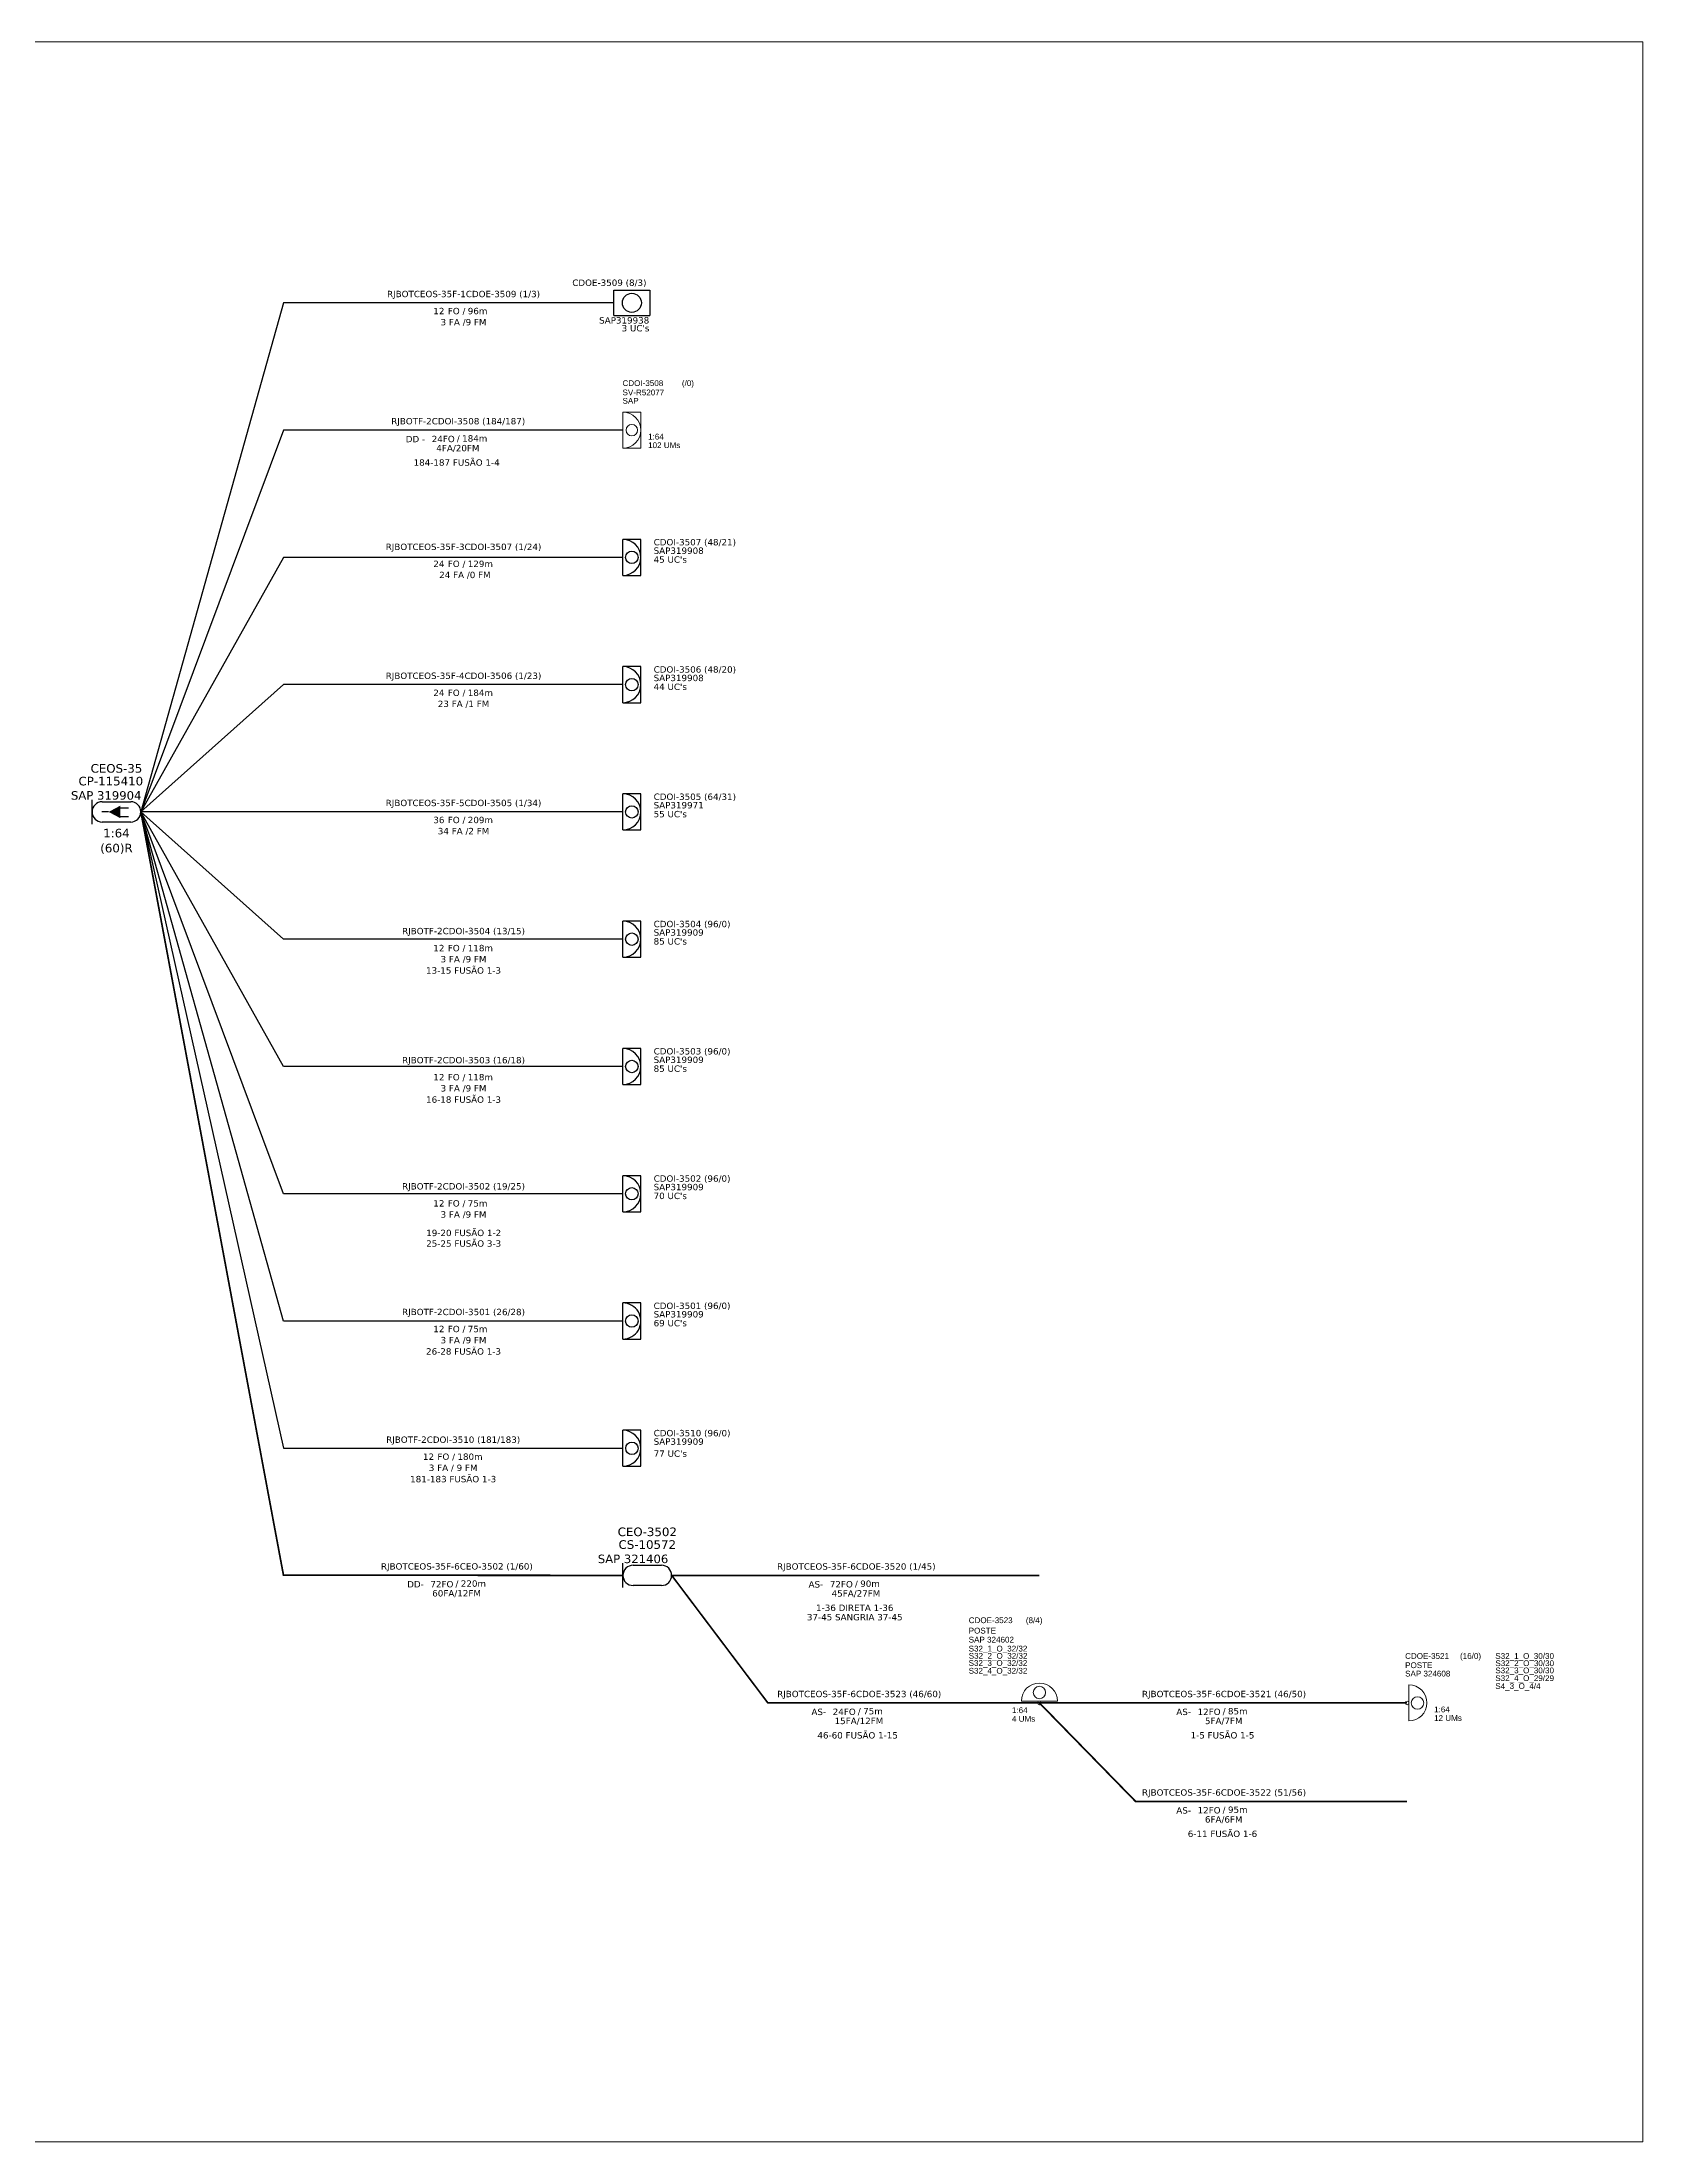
# Model space of a CAD drawing. Header units: inches. Extents: x 837 to 1678, y 155 to 749.
# Drawn here: x 1225 to 1678, y 155 to 749 of the extents above; entities that cross this region are included whole.
import ezdxf
from ezdxf.enums import TextEntityAlignment as Align

# ---------------------------------------------------------------- set-up
doc = ezdxf.new("R2010")
doc.units = ezdxf.units.IN
doc.header["$MEASUREMENT"] = 0
for name, color, linetype, lineweight in [("20.0-LEGENDA DOS CDO'S", 1, 'Continuous', 0), ('20.1-CDO_INTERIOR', 1, 'Continuous', 0), ('20.2-CDO_POSTE', 1, 'Continuous', 5), ('40.1-ETIQUETAS', 1, 'Continuous', 20)]:
    doc.layers.add(name, color=color, linetype=linetype, lineweight=lineweight)
for name, color, linetype in [('20.4-CEO', 1, 'Continuous'), ('20.4-CEOS', 1, 'Continuous'), ('20.5-CABO EM DUTO', 1, 'Continuous'), ('EXISTENTE', 7, 'Continuous'), ('INTERV', 5, 'Continuous')]:
    doc.layers.add(name, color=color, linetype=linetype)
doc.styles.add('ARIAL', font='arial.ttf')
doc.styles.add('siredit', font='verdana.ttf')
doc.linetypes.add('FENCELINE1', pattern='A,0.25,-0.1,[133,ltypeshp.shx,S=0.1,R=0,X=-0.1,Y=0],-0.1,1', length=1.45)

# ---------------------------------------------------------------- blocks, each defined once
blk = doc.blocks.new('PDO_PST')
at = {"color": 0}
blk.add_line((2.5, 0), (-2.5, 0), dxfattribs=at)
for centre, radius in [((0, 1.19), 0.862), ((0, -0.25), 0.25)]:
    blk.add_circle(centre, radius, dxfattribs=at)
blk.add_arc((0, 0), 2.5, 0, 180, dxfattribs=at)

msp = doc.modelspace()

# ---------------------------------------------------------------- linework, layer by layer
at = {"layer": '20.1-CDO_INTERIOR', "color": 0, "lineweight": 18}
msp.add_lwpolyline([(1394.06, 633.93), (1394.06, 644.13), (1388.96, 644.13), (1388.96, 633.93)], close=True, dxfattribs=at)
msp.add_circle((1391.51, 639.03), 1.63, dxfattribs=at)
msp.add_arc((1388.96, 639.03), 5.1, 270, 90, dxfattribs=at)
at = {"layer": '20.4-CEO', "color": 0}
for p, q in [((1391.84, 317.95), (1399.89, 317.95)), ((1399.89, 312.21), (1391.84, 312.21))]:
    msp.add_line(p, q, dxfattribs=at)
msp.add_lwpolyline([(1388.97, 311.62), (1388.97, 318.54)], dxfattribs=at)
for centre, start, end in [((1391.84, 315.08), 90, 270), ((1399.89, 315.08), 270, 90)]:
    msp.add_arc(centre, 2.87, start, end, dxfattribs=at)
at = {"layer": '20.4-CEOS', "color": 0}
for p, q in [((1241.69, 533.9), (1249.74, 533.9)), ((1249.74, 528.16), (1241.69, 528.16))]:
    msp.add_line(p, q, dxfattribs=at)
for points in [[(1238.81, 527.57), (1238.81, 534.49)], [(1243.49, 531.03), (1241.55, 531.03)], [(1246.67, 532.17), (1249.11, 532.17)], [(1246.67, 529.78), (1249.11, 529.78)]]:
    msp.add_lwpolyline(points, dxfattribs=at)
msp.add_lwpolyline([(1243.49, 531.03, 0, 3.55, 0), (1246.82, 531.03, 3.55, 3.55, 0)], format="xyseb", dxfattribs=at)
for centre, start, end in [((1241.69, 531.03), 90, 270), ((1249.74, 531.03), 270, 90)]:
    msp.add_arc(centre, 2.87, start, end, dxfattribs=at)
at = {"layer": '20.5-CABO EM DUTO', "color": 0, "linetype": 'ByBlock', "const_width": 0.48}
for points in [[(1252.62, 531.03), (1292.96, 315.12), (1388.97, 315.08)], [(1402.77, 315.08), (1506.78, 315.08)]]:
    msp.add_lwpolyline(points, dxfattribs=at)
at = {"layer": '20.5-CABO EM DUTO', "color": 0, "linetype": 'FENCELINE1', "ltscale": 8}
for points in [[(1506.78, 279.01, 0.48, 0.48, 0), (1429.97, 279.01, 0.48, 0.48, 0), (1402.77, 315.08, 0, 0, 0)], [(1610.8, 251.15, 0.48, 0.48, 0), (1533.98, 251.15, 0.48, 0.48, 0), (1506.78, 279.01, 0, 0, 0)]]:
    msp.add_lwpolyline(points, format="xyseb", dxfattribs=at)
at = {"layer": '20.5-CABO EM DUTO', "linetype": 'FENCELINE1', "ltscale": 8, "const_width": 0.48}
msp.add_lwpolyline([(1506.78, 279.01), (1610.8, 279.01)], dxfattribs=at)
at = {"layer": 'Defpoints', "lineweight": 0}
msp.add_lwpolyline([(836.52, 154.81), (1677.52, 154.81), (1677.52, 748.81), (836.52, 748.81)], close=True, dxfattribs=at)
at = {"layer": 'EXISTENTE'}
for p, q in [((1386.41, 678.65), (1396.61, 678.65)), ((1386.41, 671.4), (1386.41, 678.65)), ((1396.61, 678.65), (1396.61, 671.4)), ((1386.41, 671.4), (1396.61, 671.4)), ((1394.07, 608.13), (1388.97, 608.13)), ((1394.06, 597.93), (1394.07, 608.13)), ((1388.96, 597.93), (1394.06, 597.93)), ((1394.07, 572.13), (1388.97, 572.13)), ((1394.06, 561.93), (1394.07, 572.13)), ((1388.96, 561.93), (1394.06, 561.93)), ((1394.07, 536.13), (1388.97, 536.13)), ((1394.06, 525.93), (1394.07, 536.13)), ((1388.96, 525.93), (1394.06, 525.93)), ((1394.07, 500.13), (1388.97, 500.13)), ((1394.06, 489.93), (1394.07, 500.13)), ((1388.96, 489.93), (1394.06, 489.93)), ((1394.07, 464.13), (1388.97, 464.13)), ((1394.06, 453.93), (1394.07, 464.13)), ((1388.96, 453.93), (1394.06, 453.93)), ((1394.07, 428.13), (1388.97, 428.13)), ((1394.06, 417.93), (1394.07, 428.13)), ((1388.96, 417.93), (1394.06, 417.93)), ((1394.06, 392.13), (1388.96, 392.13)), ((1394.07, 381.93), (1394.06, 392.13)), ((1388.97, 381.93), (1394.07, 381.93)), ((1394.07, 356.13), (1388.97, 356.13)), ((1394.06, 345.93), (1394.07, 356.13)), ((1388.96, 345.93), (1394.06, 345.93))]:
    msp.add_line(p, q, dxfattribs=at)
at = {"layer": 'EXISTENTE', "linetype": 'Continuous'}
for points in [[(1386.41, 675.03), (1292.96, 675.03), (1252.61, 531.03)], [(1388.96, 603.03), (1292.96, 603.03), (1252.61, 531.03)], [(1388.96, 567.03), (1292.96, 567.03), (1252.61, 531.03)], [(1388.96, 531.03), (1252.61, 531.03)], [(1388.96, 495.03), (1292.96, 495.03), (1252.61, 531.03)], [(1388.96, 459.03), (1292.96, 459.03), (1252.61, 531.03)], [(1388.96, 423.03), (1292.96, 423.03), (1252.61, 531.03)], [(1388.96, 387.03), (1292.96, 387.03), (1252.61, 531.03)], [(1252.61, 531.03), (1292.96, 351.08), (1388.97, 351.03)]]:
    msp.add_lwpolyline(points, dxfattribs=at)
at = {"layer": 'EXISTENTE'}
for points in [[(1388.96, 597.93), (1388.97, 608.13)], [(1388.96, 561.93), (1388.97, 572.13)], [(1388.96, 525.93), (1388.97, 536.13)], [(1388.96, 489.93), (1388.97, 500.13)], [(1388.96, 453.93), (1388.97, 464.13)], [(1388.96, 417.93), (1388.97, 428.13)], [(1388.97, 381.93), (1388.96, 392.13)], [(1388.96, 345.93), (1388.97, 356.13)]]:
    msp.add_lwpolyline(points, dxfattribs=at)
for centre, radius in [((1391.51, 675.03), 2.69), ((1391.51, 603.03), 1.76), ((1391.51, 567.03), 1.76), ((1391.51, 531.03), 1.76), ((1391.51, 495.03), 1.76), ((1391.51, 459.03), 1.76), ((1391.51, 423.03), 1.76), ((1391.51, 387.03), 1.76), ((1391.52, 351.03), 1.76)]:
    msp.add_circle(centre, radius, dxfattribs=at)
for centre, start, end in [((1388.96, 603.03), 269.97241, 89.97241), ((1388.96, 567.03), 269.97241, 89.97241), ((1388.96, 531.03), 269.97241, 89.97241), ((1388.96, 495.03), 269.97241, 89.97241), ((1388.96, 459.03), 269.97241, 89.97241), ((1388.96, 423.03), 269.97241, 89.97241), ((1388.96, 387.03), 270.02759, 90.02759), ((1388.97, 351.03), 269.97241, 89.97241)]:
    msp.add_arc(centre, 5.1, start, end, dxfattribs=at)
at = {"layer": 'INTERV', "color": 0, "ltscale": 50}
msp.add_lwpolyline([(1388.96, 639.03), (1292.96, 639.03), (1252.61, 531.03)], dxfattribs=at)

# ---------------------------------------------------------------- block references
at = {"layer": '20.2-CDO_POSTE', "color": 5, "linetype": 'Continuous', "xscale": 2.04039396521608, "yscale": 2.040393965216068, "zscale": 2.040393965216068, "rotation": 359.8820082586179}
msp.add_blockref('PDO_PST', (1506.78, 279.52), dxfattribs=at)
at = {"layer": '20.2-CDO_POSTE', "linetype": 'Continuous', "xscale": 2.040393965216066, "yscale": 2.040393965216068, "zscale": 2.040393965216068, "rotation": 269.8820082586183}
msp.add_blockref('PDO_PST', (1611.31, 279), dxfattribs=at)

# ---------------------------------------------------------------- texts
at = {"layer": "20.0-LEGENDA DOS CDO'S", "color": 0, "style": 'ARIAL'}
for s, p in [('SV-R52077', (1388.87, 648.87)), ('SAP ', (1388.86, 646.5)), ('CDOI-3508', (1388.86, 651.49)), ('1:64', (1396.1, 636.37)), ('102 UMs', (1396.1, 633.94))]:
    msp.add_text(s, height=1.632, dxfattribs=at).set_placement(p)
msp.add_text('(/0)', height=1.632, dxfattribs=at).set_placement((1407.37, 651.49), align=Align.CENTER)
at = {"layer": "20.0-LEGENDA DOS CDO'S", "color": 5, "style": 'ARIAL'}
for s, height, p in [('CDOE-3523', 1.632, (1486.79, 301.57)), ('SAP 324602', 1.632, (1486.79, 296.08)), ('POSTE', 1.632, (1486.79, 298.63)), ('S32_1_O_32/32', 1.6323, (1486.77, 293.55)), ('S32_3_O_32/32', 1.6323, (1486.76, 289.48)), ('S32_2_O_32/32', 1.6323, (1486.79, 291.51)), ('S32_4_O_32/32', 1.6323, (1486.76, 287.28)), ('4 UMs', 1.632, (1499.02, 273.69)), ('1:64', 1.632, (1499.02, 276.12))]:
    msp.add_text(s, height=height, dxfattribs=at).set_placement(p)
msp.add_text('(8/4)', height=1.632, dxfattribs=at).set_placement((1505.3, 301.57), align=Align.CENTER)
at = {"layer": "20.0-LEGENDA DOS CDO'S", "style": 'ARIAL'}
for s, height, p in [('CDOE-3521', 1.632, (1610.23, 291.46)), ('S32_1_O_30/30', 1.6323, (1635.74, 291.46)), ('S32_2_O_30/30', 1.6323, (1635.76, 289.42)), ('SAP 324608', 1.632, (1610.23, 286.48)), ('POSTE', 1.632, (1610.24, 288.85)), ('S32_3_O_30/30', 1.6323, (1635.74, 287.38)), ('S32_4_O_29/29', 1.6323, (1635.74, 285.19)), ('S4_3_O_4/4', 1.632, (1635.74, 282.95)), ('1:64', 1.632, (1618.43, 276.35)), ('12 UMs', 1.632, (1618.43, 273.91))]:
    msp.add_text(s, height=height, dxfattribs=at).set_placement(p)
msp.add_text('(16/0)', height=1.632, dxfattribs=at).set_placement((1628.74, 291.46), align=Align.CENTER)
at = {"layer": '20.4-CEO', "color": 0, "style": 'siredit'}
for s, height, p in [('CEO-3502', 2.433, (1395.87, 327.4)), ('SAP 321406', 2.4, (1391.84, 319.75)), ('CS-10572', 2.433, (1395.87, 323.8))]:
    msp.add_text(s, height=height, dxfattribs=at).set_placement(p, align=Align.MIDDLE_CENTER)
at = {"layer": '20.4-CEOS', "color": 0, "style": 'siredit'}
for s, height, p in [('CP-115410   ', 2.433, (1245.71, 539.75)), ('CEOS-35', 2.433, (1245.71, 543.35)), ('SAP 319904', 2.4, (1242.81, 535.7))]:
    msp.add_text(s, height=height, dxfattribs=at).set_placement(p, align=Align.MIDDLE_CENTER)
for s, p in [('1:64', (1245.71, 526.26)), ('(60)R', (1245.71, 522.02))]:
    msp.add_text(s, height=2.433, dxfattribs=at).set_placement(p, align=Align.TOP_CENTER)
at = {"layer": '40.1-ETIQUETAS', "color": 0, "style": 'siredit'}
for s, p in [('RJBOTF-2CDOI-3508 (184/187)', (1342.38, 641.55)), ('4FA/20FM', (1342.3, 633.94)), ('RJBOTCEOS-35F-6CEO-3502 (1/60)', (1342, 317.63)), ('RJBOTCEOS-35F-6CDOE-3520 (1/45)', (1454.99, 317.6)), ('60FA/12FM', (1341.92, 310.01)), ('45FA/27FM', (1454.9, 309.98)), ('RJBOTCEOS-35F-6CDOE-3523 (46/60)', (1455.81, 281.53)), ('15FA/12FM', (1455.73, 273.91)), ('RJBOTCEOS-35F-6CDOE-3522 (51/56)', (1559.01, 253.67)), ('6FA/6FM', (1558.92, 246.06))]:
    msp.add_text(s, height=1.8, dxfattribs=at).set_placement(p, align=Align.MIDDLE_CENTER)
for s, p in [('DD -', (1333.02, 636.49)), ('24FO', (1341.4, 636.52)), ('/', (1342.82, 636.68)), ('DD-', (1332.65, 312.56)), ('72FO', (1341.02, 312.59)), ('/', (1342.44, 312.76)), ('AS-', (1445.63, 312.54)), ('72FO', (1454.01, 312.57)), ('/', (1455.43, 312.73)), ('AS-', (1446.45, 276.47)), ('24FO', (1454.83, 276.5)), ('/', (1456.25, 276.66)), ('AS-', (1549.65, 248.61)), ('12FO', (1558.03, 248.64)), ('/', (1559.44, 248.8))]:
    msp.add_text(s, height=1.8, dxfattribs=at).set_placement(p, align=Align.MIDDLE_RIGHT)
for s, p in [('184m', (1343.5, 636.68)), ('220m', (1343.12, 312.76)), ('90m', (1456.1, 312.73)), ('75m', (1456.93, 276.66)), ('95m', (1560.12, 248.8))]:
    msp.add_text(s, height=1.8, dxfattribs=at).set_placement(p, align=Align.MIDDLE_LEFT)
for s, p in [('184-187 FUSÃO 1-4', (1341.94, 628.96)), ('37-45 SANGRIA 37-45', (1454.55, 302.36)), ('1-36 DIRETA 1-36', (1454.55, 305.01)), ('46-60 FUSÃO 1-15', (1455.37, 268.94)), ('6-11 FUSÃO 1-6', (1558.57, 241.08))]:
    msp.add_text(s, height=1.8, dxfattribs=at).set_placement(p, align=Align.CENTER)
at = {"layer": '40.1-ETIQUETAS', "style": 'siredit'}
for s, p in [('RJBOTCEOS-35F-6CDOE-3521 (46/50)', (1559.01, 281.53)), ('5FA/7FM', (1558.92, 273.91))]:
    msp.add_text(s, height=1.8, dxfattribs=at).set_placement(p, align=Align.MIDDLE_CENTER)
for s, p in [('AS-', (1549.65, 276.47)), ('12FO', (1558.03, 276.49)), ('/', (1559.45, 276.66))]:
    msp.add_text(s, height=1.8, dxfattribs=at).set_placement(p, align=Align.MIDDLE_RIGHT)
msp.add_text('85m', height=1.8, dxfattribs=at).set_placement((1560.12, 276.66), align=Align.MIDDLE_LEFT)
msp.add_text('1-5 FUSÃO 1-5', height=1.8, dxfattribs=at).set_placement((1558.57, 268.94), align=Align.CENTER)
at = {"layer": 'EXISTENTE', "style": 'siredit'}
for s, p in [('CDOE-3509 (8/3)', (1374.65, 680.72)), ('96m', (1345.09, 672.71)), ('SAP319938', (1382.25, 670.07)), ("3 UC's", (1388.61, 667.85)), ('129m', (1345.09, 601.2)), ('184m', (1345.09, 564.73)), ('209m', (1345.09, 528.75)), ('118m', (1345.09, 492.52)), ('118m', (1345.09, 456)), ('75m', (1345.09, 420.31)), ('75m', (1345.09, 384.77)), ('180m', (1342.16, 348.65))]:
    msp.add_text(s, height=1.8, dxfattribs=at).set_placement(p, align=Align.MIDDLE_LEFT)
for s, p in [('12', (1338.49, 672.71)), ('FO /', (1344.42, 672.71)), ('24', (1338.49, 601.2)), ('FO /', (1344.42, 601.2)), ('24', (1338.49, 564.73)), ('FO /', (1344.42, 564.73)), ('36', (1338.49, 528.75)), ('FO /', (1344.42, 528.75)), ('12', (1338.49, 492.52)), ('FO /', (1344.42, 492.52)), ('12', (1338.49, 456)), ('FO /', (1344.42, 456)), ('12', (1338.49, 420.31)), ('FO /', (1344.42, 420.31)), ('12', (1338.49, 384.77)), ('FO /', (1344.42, 384.77)), ('12', (1335.56, 348.65)), ('FO /', (1341.49, 348.65))]:
    msp.add_text(s, height=1.8, dxfattribs=at).set_placement(p, align=Align.MIDDLE_RIGHT)
for s, p in [('3 FA /9 FM', (1343.89, 669.57)), (' 24 FA /0 FM', (1343.89, 598.06)), ('23 FA /1 FM', (1343.89, 561.6)), ('34 FA /2 FM', (1343.89, 525.61)), ('3 FA /9 FM', (1343.89, 489.39)), ('3 FA /9 FM', (1343.89, 452.86)), ('3 FA /9 FM', (1343.89, 417.17)), ('3 FA /9 FM', (1343.89, 381.63)), ('3 FA / 9 FM', (1340.96, 345.52))]:
    msp.add_text(s, height=1.8, dxfattribs=at).set_placement(p, align=Align.MIDDLE_CENTER)
for s, rotation, p in [('CDOI-3507 (48/21)', 359.97241, (1397.67, 607.33)), ("45 UC's", 359.97241, (1397.66, 602.42)), ('SAP319908', 359.97241, (1397.66, 604.93)), ('CDOI-3506 (48/20)', 359.97241, (1397.67, 571.33)), ("44 UC's ", 359.97241, (1397.66, 566.42)), ('SAP319908', 359.97241, (1397.66, 568.93)), ('CDOI-3505 (64/31)', 359.97241, (1397.67, 535.33)), ('SAP319971', 359.97241, (1397.66, 532.93)), ("55 UC's", 359.97241, (1397.66, 530.42)), ('CDOI-3504 (96/0)', 359.97241, (1397.67, 499.33)), ('SAP319909', 359.97241, (1397.66, 496.93)), ("85 UC's", 359.97241, (1397.66, 494.42)), ('CDOI-3503 (96/0)', 359.97241, (1397.67, 463.33)), ('SAP319909', 359.97241, (1397.66, 460.93)), ("85 UC's", 359.97241, (1397.66, 458.42)), ('CDOI-3502 (96/0)', 359.97241, (1397.67, 427.33)), ('SAP319909', 359.97241, (1397.66, 424.93)), ("70 UC's", 359.97241, (1397.66, 422.42)), ('CDOI-3501 (96/0)', 0.02759, (1397.66, 391.33)), ('SAP319909', 0.02759, (1397.66, 388.93)), ("69 UC's", 0.02759, (1397.66, 386.43)), ('CDOI-3510 (96/0)', 359.97241, (1397.67, 355.33)), ('SAP319909', 359.97241, (1397.67, 352.93)), ("77 UC's ", 359.97241, (1397.67, 349.52))]:
    msp.add_text(s, height=1.8, rotation=rotation, dxfattribs=at).set_placement(p, align=Align.MIDDLE_LEFT)
at = {"layer": 'EXISTENTE', "char_height": 1.8, "attachment_point": 5, "style": 'siredit'}
for s, insert in [('RJBOTCEOS-35F-1CDOE-3509 (1/3)', (1343.89, 677.28)), ('RJBOTCEOS-35F-3CDOI-3507 (1/24)', (1343.89, 605.77)), ('RJBOTCEOS-35F-4CDOI-3506 (1/23)', (1343.89, 569.3)), ('RJBOTCEOS-35F-5CDOI-3505 (1/34)', (1343.89, 533.32)), ('RJBOTF-2CDOI-3504 (13/15)', (1343.89, 497.09)), ('13-15 FUSÃO 1-3', (1343.89, 486.17)), ('RJBOTF-2CDOI-3503 (16/18)', (1343.89, 460.57)), ('16-18 FUSÃO 1-3', (1343.89, 449.64)), ('RJBOTF-2CDOI-3502 (19/25)', (1343.89, 424.88)), ('19-20 FUSÃO 1-2\\P25-25 FUSÃO 3-3', (1343.93, 410.43)), ('RJBOTF-2CDOI-3501 (26/28)', (1343.89, 389.34)), ('26-28 FUSÃO 1-3', (1343.89, 378.41)), ('RJBOTF-2CDOI-3510 (181/183)', (1340.96, 353.22)), ('181-183 FUSÃO 1-3', (1340.96, 342.3))]:
    msp.add_mtext(s, dxfattribs=dict(at, insert=insert))

doc.saveas('drawing.dxf')
